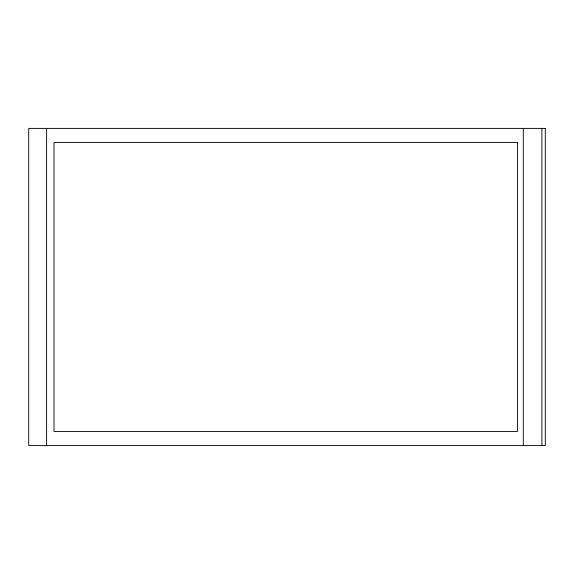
<?xml version="1.0" encoding="UTF-8"?>
<svg xmlns="http://www.w3.org/2000/svg" width="574" height="574" viewBox="0 0 574 574"><rect width="100%" height="100%" fill="white"/><g stroke="black" fill="none" stroke-linecap="round" stroke-linejoin="round"><path stroke-width="0.86" d="M541.885 128.397L541.885 445.603M523.309 128.397L523.309 445.603M46.616 128.397L46.616 445.603M545.3 128.397L28.7 128.397L28.7 445.603L545.3 445.603L545.3 128.397M517.454 142.553L53.999 142.553L53.999 431.447L517.454 431.447L517.454 142.553"/></g></svg>
